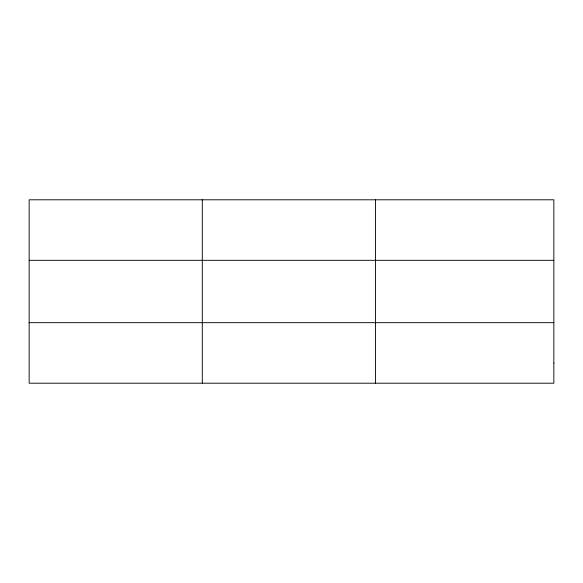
<?xml version="1.0" encoding="UTF-8"?>
<svg xmlns="http://www.w3.org/2000/svg" width="583" height="583" viewBox="0 0 583 583"><rect width="100%" height="100%" fill="white"/><g stroke="black" fill="none" stroke-linecap="round" stroke-linejoin="round"><path stroke-width="0.87" d="M202.301 199.794L202.301 383.206M375.452 199.794L375.452 383.206M29.15 260.317L553.85 260.317M29.15 322.683L553.85 322.683M553.85 363.034L553.85 383.206L29.15 383.206L29.15 199.794L553.85 199.794L553.85 363.034"/></g></svg>
